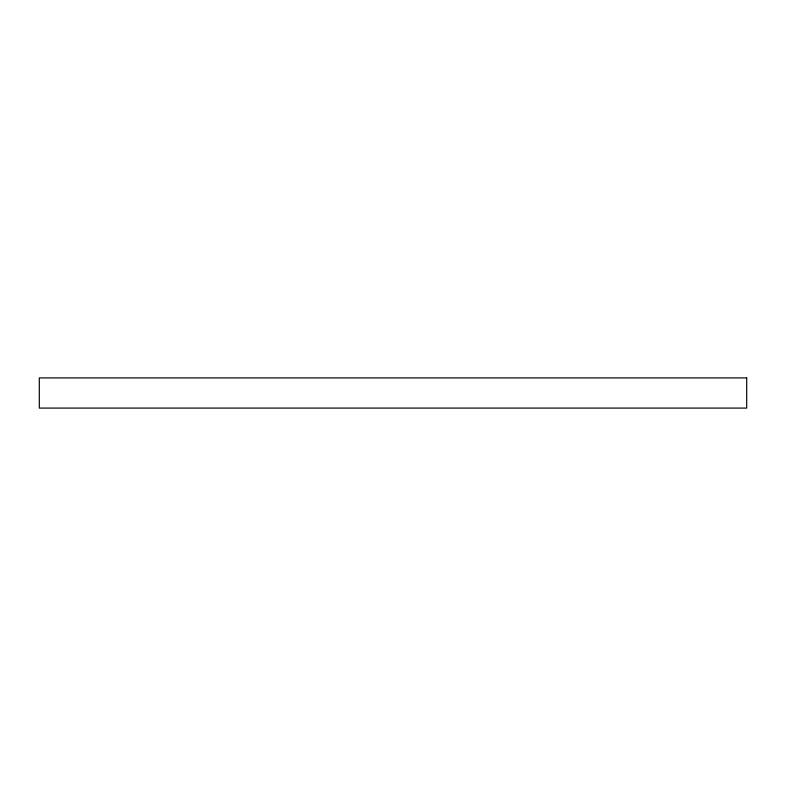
<?xml version="1.0" encoding="UTF-8"?>
<svg xmlns="http://www.w3.org/2000/svg" width="786" height="786" viewBox="0 0 786 786"><rect width="100%" height="100%" fill="white"/><g stroke="black" fill="none" stroke-linecap="round" stroke-linejoin="round"><path stroke-width="1.18" d="M746.7 377.909L39.3 377.909L39.3 408.091L746.7 408.091L746.7 377.909"/></g></svg>
